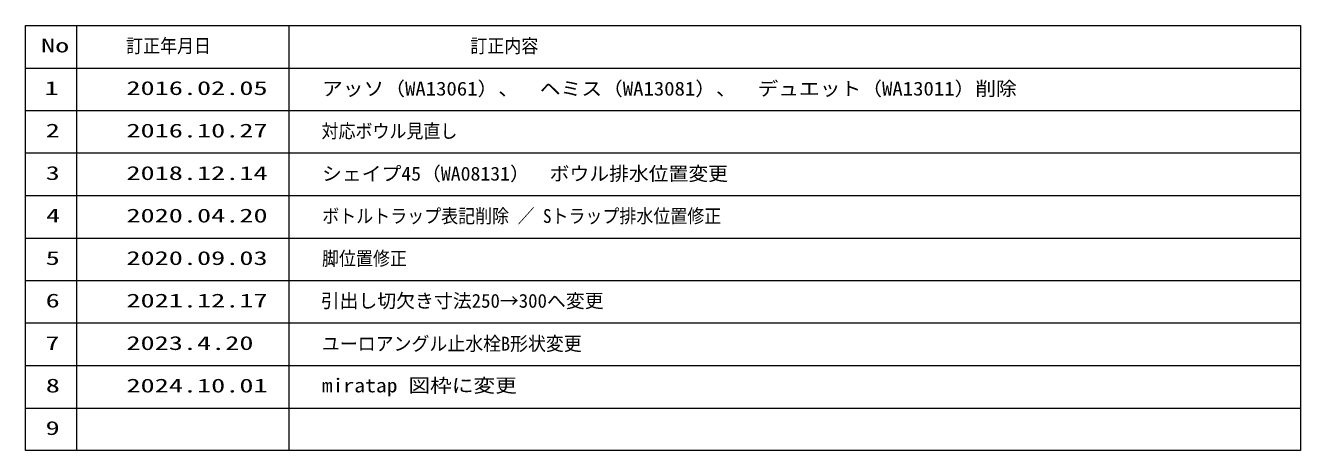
# Model space of a CAD drawing. Units: millimetres, scale not verified. Extents: x -6062 to 6062, y -3045 to 3045.
# Drawn here: x 3062 to 6062, y -2770 to -1770 of the extents above; entities that cross this region are included whole.
import ezdxf
from ezdxf.enums import TextEntityAlignment as Align

# ---------------------------------------------------------------- set-up
doc = ezdxf.new("R2010")
doc.units = ezdxf.units.MM
doc.header["$LTSCALE"] = 20
doc.layers.add('0-0_1図面枠', color=7, linetype='Continuous', lineweight=9)
doc.styles.add('ＭＳ ゴシック', font='')
doc.styles.get('ＭＳ ゴシック').set_extended_font_data('MS Gothic')

# ---------------------------------------------------------------- blocks, each defined once
blk = doc.blocks.new('グループ-1')
at = {"layer": '0-0_1図面枠'}
for p, q in [((99400, -35400), (99400, -55400)), ((109400, -35400), (109400, -55400)), ((97000, -37400), (157000, -37400)), ((97000, -39400), (157000, -39400)), ((97000, -41400), (157000, -41400)), ((97000, -43400), (157000, -43400)), ((97000, -45400), (157000, -45400)), ((97000, -47400), (157000, -47400)), ((97000, -49400), (157000, -49400)), ((97000, -51400), (157000, -51400)), ((97000, -53400), (157000, -53400))]:
    blk.add_line(p, q, dxfattribs=at)
blk.add_lwpolyline([(97000, -35400), (157000, -35400), (157000, -55400), (97000, -55400)], close=True, dxfattribs=at)
blk = doc.blocks.new('図面枠')
at = {"layer": '0-0_1図面枠'}
blk.add_blockref('グループ-1', (0, 0), dxfattribs=at)
at = {"layer": '0-0_1図面枠', "style": 'ＭＳ ゴシック'}
for s, width, p in [('訂正年月日', 0.9, (101734.4, -36876.6)), ('訂正内容', 0.9, (117934.4, -36878.7)), ('No', 1.5, (97731, -36863.4)), ('1', 1.5, (97896.5, -38865.1)), ('2', 1.5, (97949.9, -40863.4)), ('3', 1.5, (97949.9, -42863.4)), ('4', 1.5, (97965.5, -44863.4)), ('5', 1.5, (97949.9, -46863.4)), ('6', 1.5, (97945.9, -48863.4)), ('7', 1.5, (97934.4, -50863.4)), ('8', 1.5, (97954, -52863.4)), ('9', 1.5, (97945.9, -54863.4))]:
    blk.add_text(s, height=650.9, dxfattribs=dict(at, width=width)).set_placement(p, align=Align.BOTTOM_LEFT)

msp = doc.modelspace()

# ---------------------------------------------------------------- block references
at = {"layer": '0-0_1図面枠', "xscale": 0.05, "yscale": 0.05}
msp.add_blockref('図面枠', (-1787.5, 0), dxfattribs=at)

# ---------------------------------------------------------------- texts
at = {"layer": '0-0_1図面枠', "style": 'ＭＳ ゴシック'}
for s, width, p in [('2016.02.05', 1.5, (3300, -1943.26)), ('アッソ（WA13061）、\u3000ヘミス（WA13081）、\u3000デュエット（WA13011）削除', 1.1, (3760.2, -1944.61)), ('2016.10.27', 1.5, (3300, -2043.26)), ('対応ボウル見直し', 0.9, (3759.05, -2044.51)), ('シェイプ45（WA08131）\u3000ボウル排水位置変更', 1.05, (3760.2, -2144.69)), ('2018.12.14', 1.5, (3300, -2143.26)), ('2020.04.20', 1.5, (3300, -2243.26)), ('ボトルトラップ表記削除 ／ Sトラップ排水位置修正', 0.9, (3760.77, -2244.32)), ('2020.09.03', 1.5, (3300, -2343.26)), ('脚位置修正', 0.9, (3760.2, -2344.22)), ('2021.12.17', 1.5, (3300, -2443.26)), ('2023.4.20', 1.5, (3300, -2543.26)), ('ユーロアングル止水栓B形状変更', 0.95, (3759.79, -2544.71)), ('2024.10.01', 1.5, (3300, -2643.26)), ('miratap 図枠に変更', 1.15, (3759.62, -2642.97))]:
    msp.add_text(s, height=32.55, dxfattribs=dict(at, width=width)).set_placement(p, align=Align.BOTTOM_LEFT)
msp.add_text('引出し切欠き寸法250→300へ変更', height=32.55, dxfattribs=at).set_placement((3757.12, -2443.83), align=Align.BOTTOM_LEFT)

doc.saveas('drawing.dxf')
